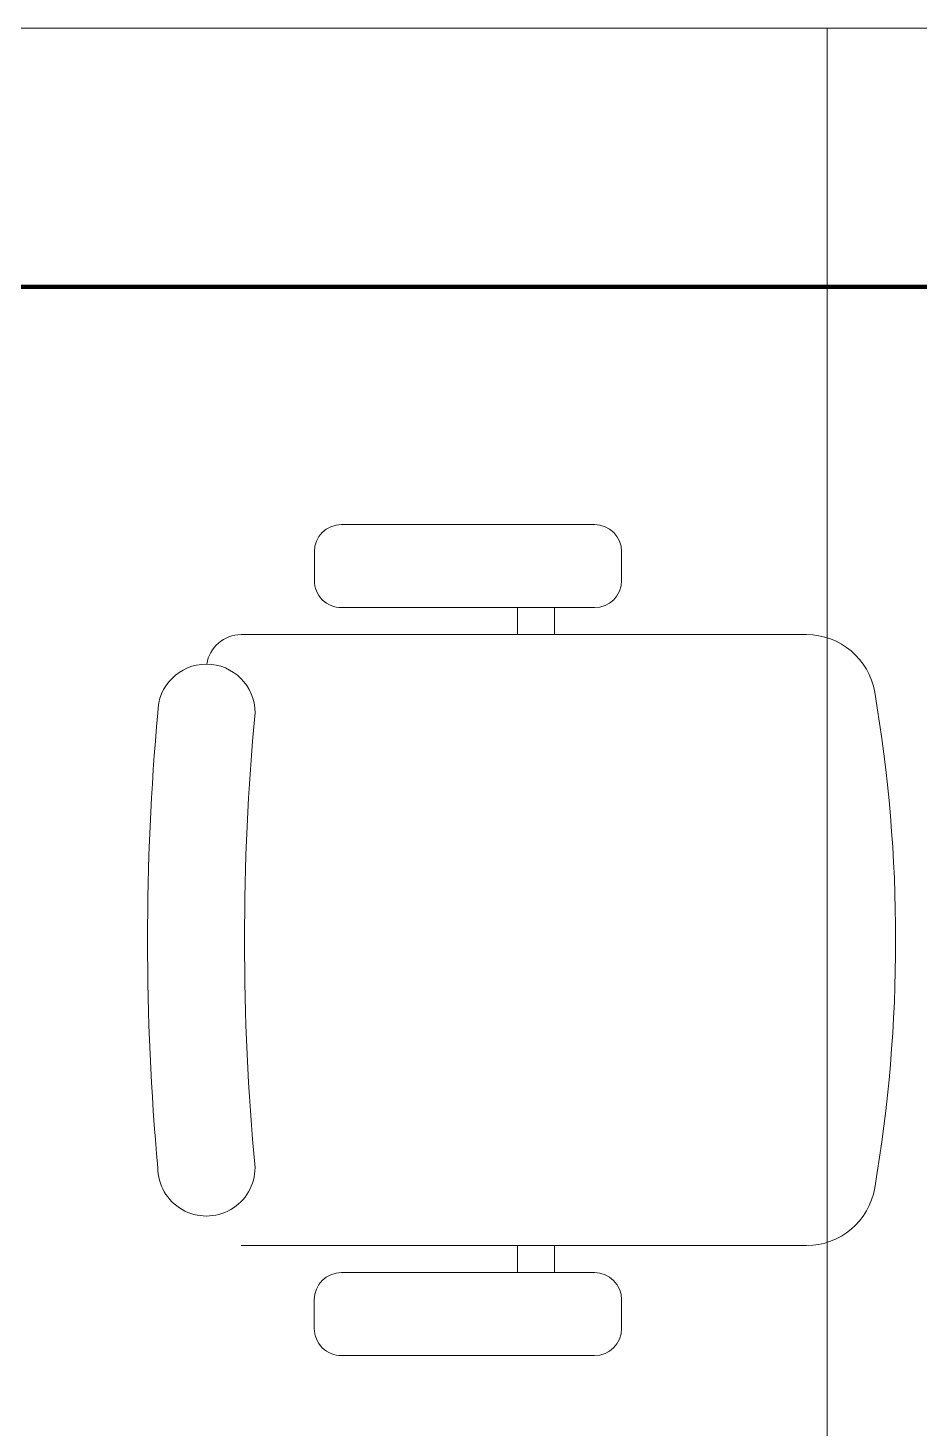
# Model space of a CAD drawing. Header units: metres. Extents: x 75097 to 220695, y -1557923 to -1361206.
# Drawn here: x 140454 to 141098, y -1428749 to -1427738 of the extents above; entities that cross this region are included whole.
import ezdxf

# ---------------------------------------------------------------- set-up
doc = ezdxf.new("R2010")
doc.units = ezdxf.units.M
doc.layers.get('0').update_dxf_attribs({"lineweight": 0})
for name, color, linetype, lineweight in [('A-100 - Copy$0$Medical Equipment and Furniture', 8, 'Continuous', 0), ('A-100 - Copy$0$NEW', 8, 'Continuous', 5), ('A-100 - Copy$0$Walls', 8, 'Continuous', 0)]:
    doc.layers.add(name, color=color, linetype=linetype, lineweight=lineweight)
doc.layers.add('E-POWR', color=7, linetype='Continuous', lineweight=9, true_color=0x4e7e3e)

# ---------------------------------------------------------------- blocks, each defined once
blk = doc.blocks.new('*X81')
for p, q in [((5, 3), (5, 3)), ((5, 3), (5, 3)), ((5, 3), (5, 3)), ((5, 3), (5, 3)), ((5, 3), (5, 3)), ((5, 3), (5, 3)), ((5, 3), (5, 3)), ((5, 3), (5, 3)), ((5, 3), (5, 3)), ((5, 3), (5, 3)), ((5, 3), (5, 3)), ((5, 3), (5, 3)), ((5, 3), (5, 3)), ((5, 3), (5, 3)), ((5, 3), (5, 3)), ((5, 3), (5, 3)), ((5, 3), (5, 3)), ((5, 3), (5, 3)), ((5, 3), (5, 3)), ((5, 3), (5, 3)), ((5, 3), (5, 3)), ((5, 3), (5, 3)), ((5, 3), (5, 3)), ((5, 3), (5, 3)), ((5, 3), (5, 3)), ((5, 3), (5, 3)), ((5, 3), (5, 3)), ((5, 3), (5, 3)), ((5, 3), (5, 3)), ((5, 3), (5, 3)), ((5, 3), (5, 3)), ((5, 3), (5, 3)), ((5, 3), (5, 3)), ((5, 3), (5, 3)), ((5, 3), (5, 3)), ((5, 3), (5, 3)), ((5, 3), (5, 3)), ((5, 3), (5, 3)), ((5, 3), (5, 3)), ((5, 3), (5, 3)), ((5, 3), (5, 3)), ((5, 3), (5, 3)), ((5, 3), (5, 3)), ((5, 3), (5, 3)), ((5, 3), (5, 3)), ((5, 3), (5, 3)), ((5, 3), (5, 3)), ((5, 3), (5, 3)), ((5, 3), (5, 3)), ((5, 3), (5, 3)), ((5, 3), (5, 3)), ((5, 3), (5, 3)), ((5, 3), (5, 3)), ((5, 3), (5, 3)), ((5, 3), (5, 3)), ((5, 3), (5, 3)), ((5, 3), (5, 3)), ((5, 3), (5, 3)), ((5, 3), (5, 3)), ((5, 3), (5, 3)), ((5, 3), (5, 3)), ((5, 3), (5, 3)), ((5, 3), (5, 3)), ((5, 3), (5, 3)), ((5, 3), (5, 3)), ((5, 3), (5, 3)), ((6, 3), (5, 3)), ((5, 3), (5, 3)), ((6, 3), (5, 3)), ((5, 3), (5, 3)), ((6, 3), (5, 3)), ((5, 3), (5, 3)), ((6, 3), (5, 3)), ((5, 3), (5, 3)), ((5, 3), (5, 3)), ((5, 3), (5, 3)), ((5, 3), (5, 3)), ((5, 3), (5, 3)), ((5, 3), (5, 3)), ((5, 3), (5, 3)), ((5, 3), (5, 3)), ((5, 3), (5, 3)), ((5, 3), (5, 3)), ((5, 3), (5, 3)), ((5, 3), (5, 3)), ((5, 3), (5, 3)), ((5, 3), (5, 3)), ((5, 3), (5, 3)), ((5, 3), (5, 3)), ((5, 3), (5, 3)), ((5, 3), (5, 3)), ((5, 3), (5, 3)), ((5, 3), (5, 3)), ((5, 3), (5, 3)), ((5, 3), (5, 3)), ((5, 3), (5, 3)), ((6, 3), (6, 3)), ((6, 3), (6, 3)), ((6, 3), (6, 3)), ((6, 3), (6, 3)), ((6, 3), (6, 3)), ((6, 3), (6, 3)), ((6, 3), (6, 3)), ((6, 3), (6, 3)), ((6, 3), (6, 3)), ((6, 3), (6, 3)), ((6, 3), (6, 3)), ((6, 3), (6, 3)), ((6, 3), (6, 3)), ((6, 3), (6, 3)), ((6, 3), (6, 3)), ((6, 3), (6, 3)), ((6, 3), (6, 3)), ((6, 3), (6, 3)), ((6, 3), (6, 3)), ((6, 3), (6, 3)), ((6, 3), (6, 3)), ((6, 3), (6, 3)), ((6, 3), (6, 3)), ((6, 3), (6, 3)), ((6, 3), (6, 3)), ((6, 3), (6, 3)), ((6, 3), (6, 3)), ((6, 3), (6, 3)), ((6, 3), (6, 3)), ((6, 3), (6, 3)), ((6, 3), (6, 3)), ((6, 3), (6, 3)), ((6, 3), (6, 3)), ((6, 3), (6, 3)), ((6, 3), (6, 3)), ((6, 3), (6, 3)), ((6, 3), (6, 3)), ((6, 3), (6, 3)), ((6, 3), (6, 3)), ((6, 3), (6, 3)), ((6, 3), (6, 3)), ((6, 3), (6, 3)), ((6, 3), (6, 3)), ((6, 3), (6, 3)), ((6, 3), (6, 3)), ((6, 3), (6, 3)), ((6, 3), (6, 3)), ((6, 3), (6, 3)), ((6, 3), (6, 3)), ((6, 3), (6, 3)), ((6, 3), (6, 3)), ((6, 3), (6, 3)), ((6, 3), (6, 3)), ((6, 3), (6, 3)), ((6, 3), (6, 3)), ((6, 3), (6, 3)), ((6, 3), (6, 3)), ((6, 3), (6, 3)), ((6, 3), (6, 3)), ((6, 3), (6, 3)), ((6, 3), (6, 3)), ((6, 3), (6, 3)), ((6, 3), (6, 3)), ((6, 3), (6, 3)), ((6, 3), (6, 3)), ((6, 3), (6, 3)), ((6, 3), (6, 3)), ((6, 3), (6, 3)), ((6, 3), (6, 3)), ((6, 3), (6, 3)), ((6, 3), (6, 3)), ((6, 3), (6, 3)), ((6, 3), (6, 3)), ((6, 3), (6, 3)), ((6, 3), (6, 3)), ((6, 3), (6, 3)), ((6, 3), (6, 3)), ((6, 3), (6, 3)), ((6, 3), (6, 3)), ((6, 3), (6, 3)), ((6, 3), (6, 3)), ((6, 3), (6, 3)), ((6, 3), (6, 3)), ((6, 3), (6, 3)), ((6, 3), (6, 3)), ((6, 3), (6, 3)), ((6, 3), (6, 3)), ((6, 3), (6, 3)), ((6, 3), (6, 3)), ((6, 3), (6, 3)), ((6, 3), (6, 3)), ((6, 3), (6, 3)), ((6, 3), (6, 3)), ((6, 3), (6, 3)), ((6, 3), (6, 3)), ((6, 3), (6, 3)), ((6, 3), (6, 3)), ((6, 3), (6, 3)), ((6, 3), (6, 3)), ((6, 3), (6, 3)), ((6, 3), (6, 3)), ((6, 3), (6, 3)), ((6, 3), (6, 3)), ((6, 3), (6, 3)), ((6, 3), (6, 3)), ((6, 3), (6, 3)), ((6, 3), (6, 3)), ((6, 3), (6, 3)), ((6, 3), (6, 3)), ((6, 3), (6, 3)), ((6, 3), (6, 3)), ((6, 3), (6, 3)), ((6, 3), (6, 3)), ((6, 3), (6, 3)), ((6, 3), (6, 3)), ((6, 3), (6, 3)), ((6, 3), (6, 3)), ((6, 3), (6, 3)), ((6, 3), (6, 3)), ((6, 3), (6, 3)), ((6, 3), (6, 3)), ((6, 3), (6, 3)), ((6, 3), (6, 3)), ((6, 3), (6, 3)), ((6, 3), (6, 3)), ((6, 3), (6, 3)), ((6, 3), (6, 3)), ((6, 3), (6, 3)), ((6, 3), (6, 3)), ((6, 3), (6, 3)), ((6, 3), (6, 3)), ((6, 3), (6, 3)), ((6, 3), (6, 3)), ((6, 3), (6, 3)), ((6, 3), (6, 3)), ((6, 3), (6, 3)), ((6, 3), (6, 3)), ((6, 3), (6, 3)), ((6, 3), (6, 3)), ((6, 3), (6, 3)), ((6, 3), (6, 3)), ((6, 3), (6, 3)), ((6, 3), (6, 3)), ((6, 3), (6, 3)), ((6, 3), (6, 3)), ((6, 3), (6, 3)), ((6, 3), (6, 3)), ((6, 3), (6, 3)), ((6, 3), (6, 3)), ((6, 3), (6, 3)), ((6, 3), (6, 3)), ((6, 3), (6, 3)), ((6, 3), (6, 3)), ((6, 3), (6, 3)), ((6, 3), (6, 3)), ((6, 3), (6, 3)), ((6, 3), (6, 3)), ((6, 3), (6, 3)), ((6, 3), (6, 3)), ((6, 3), (6, 3)), ((6, 3), (6, 3)), ((6, 3), (6, 3)), ((6, 3), (6, 3)), ((6, 3), (6, 3)), ((6, 3), (6, 3)), ((6, 3), (6, 3)), ((6, 3), (6, 3)), ((6, 3), (6, 3)), ((6, 3), (6, 3)), ((6, 3), (6, 3)), ((6, 3), (6, 3)), ((6, 3), (6, 3)), ((6, 3), (6, 3)), ((6, 3), (6, 3)), ((6, 3), (6, 3)), ((6, 3), (6, 3)), ((6, 3), (6, 3)), ((6, 3), (6, 3)), ((6, 3), (6, 3)), ((6, 3), (6, 3)), ((6, 3), (6, 3)), ((6, 3), (6, 3)), ((6, 3), (6, 3)), ((6, 3), (6, 3)), ((6, 3), (6, 3)), ((6, 3), (6, 3)), ((6, 3), (6, 3)), ((6, 3), (6, 3)), ((6, 3), (6, 3)), ((6, 3), (6, 3)), ((6, 3), (6, 3)), ((6, 3), (6, 3)), ((6, 3), (6, 3)), ((6, 3), (6, 3)), ((6, 3), (6, 3)), ((6, 3), (6, 3)), ((6, 3), (6, 3)), ((6, 3), (6, 3)), ((6, 3), (6, 3)), ((6, 3), (6, 3)), ((6, 3), (6, 3)), ((6, 3), (6, 3)), ((6, 3), (6, 3)), ((6, 3), (6, 3)), ((6, 3), (5, 3)), ((6, 3), (5, 3)), ((6, 3), (5, 3)), ((6, 3), (5, 3)), ((6, 3), (5, 3)), ((6, 3), (6, 3)), ((6, 3), (6, 3)), ((6, 3), (6, 3)), ((6, 3), (6, 3)), ((6, 3), (6, 3)), ((6, 3), (6, 3)), ((6, 3), (6, 3)), ((6, 3), (6, 3)), ((6, 3), (6, 3)), ((6, 3), (6, 3)), ((6, 3), (6, 3)), ((6, 3), (6, 3)), ((6, 3), (6, 3)), ((6, 3), (6, 3)), ((6, 3), (6, 3)), ((6, 3), (6, 3)), ((6, 3), (6, 3)), ((6, 3), (6, 3)), ((6, 3), (6, 3)), ((6, 3), (6, 3)), ((6, 3), (6, 3)), ((6, 3), (6, 3)), ((6, 3), (6, 3)), ((6, 3), (6, 3)), ((6, 3), (6, 3)), ((6, 3), (6, 3)), ((6, 3), (6, 3)), ((6, 3), (6, 3)), ((6, 3), (6, 3)), ((6, 3), (6, 3)), ((6, 3), (6, 3)), ((6, 3), (6, 3)), ((6, 3), (6, 3)), ((6, 3), (6, 3)), ((6, 3), (6, 3)), ((6, 3), (6, 3)), ((6, 3), (6, 3)), ((6, 3), (6, 3)), ((6, 3), (6, 3)), ((6, 3), (6, 3)), ((6, 3), (6, 3)), ((6, 3), (6, 3)), ((6, 3), (6, 3)), ((6, 3), (6, 3)), ((6, 3), (6, 3)), ((6, 3), (6, 3)), ((6, 3), (6, 3)), ((6, 3), (6, 3)), ((6, 3), (6, 3)), ((6, 3), (6, 3)), ((6, 3), (6, 3)), ((6, 3), (6, 3)), ((6, 3), (6, 3)), ((6, 3), (6, 3)), ((6, 3), (6, 3)), ((6, 3), (6, 3)), ((6, 3), (6, 3)), ((6, 3), (6, 3)), ((6, 3), (6, 3)), ((6, 3), (6, 3)), ((6, 3), (6, 3)), ((6, 3), (6, 3)), ((6, 3), (6, 3)), ((6, 3), (6, 3)), ((6, 3), (6, 3)), ((6, 3), (6, 3)), ((6, 3), (6, 3)), ((6, 3), (6, 3)), ((6, 3), (6, 3)), ((6, 3), (6, 3)), ((6, 3), (6, 3)), ((6, 3), (6, 3)), ((6, 3), (6, 3)), ((6, 3), (6, 3)), ((6, 3), (6, 3)), ((6, 3), (6, 3)), ((6, 3), (6, 3)), ((6, 3), (6, 3)), ((6, 3), (6, 3)), ((6, 3), (6, 3)), ((6, 3), (6, 3)), ((6, 3), (6, 3)), ((6, 3), (6, 3)), ((6, 3), (6, 3)), ((6, 3), (6, 3)), ((6, 3), (6, 3)), ((6, 3), (6, 3)), ((6, 3), (6, 3)), ((6, 3), (6, 3)), ((6, 3), (6, 3)), ((6, 3), (6, 3)), ((6, 3), (6, 3)), ((6, 3), (6, 3)), ((6, 3), (6, 3)), ((6, 3), (6, 3)), ((6, 3), (6, 3)), ((6, 3), (6, 3)), ((6, 3), (6, 3)), ((6, 3), (6, 3)), ((6, 3), (6, 3)), ((6, 3), (6, 3)), ((6, 3), (6, 3)), ((6, 3), (6, 3)), ((6, 3), (6, 3)), ((6, 3), (6, 3)), ((6, 3), (6, 3)), ((6, 3), (6, 3)), ((6, 3), (6, 3)), ((6, 3), (6, 3)), ((6, 3), (6, 3)), ((6, 3), (6, 3)), ((6, 3), (6, 3)), ((6, 3), (6, 3)), ((6, 3), (6, 3)), ((6, 3), (6, 3)), ((6, 3), (6, 3)), ((6, 3), (6, 3)), ((6, 3), (6, 3)), ((6, 3), (6, 3)), ((6, 3), (6, 3)), ((6, 3), (6, 3)), ((6, 3), (6, 3)), ((6, 3), (6, 3)), ((6, 3), (6, 3)), ((6, 3), (6, 3)), ((6, 3), (6, 3)), ((6, 3), (6, 3)), ((6, 3), (6, 3)), ((6, 3), (6, 3)), ((6, 3), (6, 3)), ((6, 3), (6, 3)), ((6, 3), (6, 3)), ((6, 3), (6, 3)), ((6, 3), (6, 3)), ((6, 3), (6, 3)), ((6, 3), (6, 3)), ((6, 3), (6, 3)), ((6, 3), (6, 3)), ((6, 3), (6, 3)), ((6, 3), (6, 3)), ((6, 3), (6, 3)), ((6, 3), (6, 3)), ((6, 3), (6, 3)), ((6, 3), (6, 3)), ((6, 3), (6, 3)), ((6, 3), (6, 3)), ((6, 3), (6, 3)), ((6, 3), (6, 3)), ((6, 3), (6, 3)), ((6, 3), (6, 3)), ((6, 3), (6, 3)), ((6, 3), (6, 3)), ((6, 3), (6, 3)), ((6, 3), (6, 3)), ((6, 3), (6, 3)), ((6, 3), (6, 3)), ((6, 3), (6, 3)), ((6, 3), (6, 3)), ((6, 3), (6, 3)), ((6, 3), (6, 3)), ((6, 3), (6, 3)), ((6, 3), (6, 3)), ((6, 3), (6, 3)), ((6, 3), (6, 3)), ((6, 3), (6, 3)), ((6, 3), (6, 3)), ((6, 3), (6, 3)), ((6, 3), (6, 3)), ((6, 3), (6, 3)), ((6, 3), (6, 3)), ((6, 3), (6, 3)), ((6, 3), (6, 3)), ((6, 3), (6, 3)), ((6, 3), (6, 3)), ((6, 3), (6, 3)), ((6, 3), (6, 3)), ((6, 3), (6, 3)), ((6, 3), (6, 3)), ((6, 3), (6, 3)), ((6, 3), (6, 3)), ((6, 3), (6, 3)), ((6, 3), (6, 3)), ((6, 3), (6, 3)), ((6, 3), (6, 3)), ((6, 3), (6, 3)), ((6, 3), (6, 3)), ((6, 3), (6, 3)), ((6, 3), (6, 3)), ((6, 3), (6, 3)), ((6, 3), (6, 3)), ((6, 3), (6, 3)), ((6, 3), (6, 3)), ((6, 3), (6, 3)), ((6, 3), (6, 3)), ((6, 3), (6, 3)), ((6, 3), (6, 3)), ((6, 3), (6, 3)), ((6, 3), (6, 3)), ((6, 3), (6, 3)), ((6, 3), (6, 3)), ((6, 3), (6, 3)), ((6, 3), (6, 3)), ((6, 3), (6, 3)), ((6, 3), (6, 3)), ((6, 3), (6, 3)), ((6, 3), (6, 3)), ((6, 3), (6, 3)), ((6, 3), (6, 3)), ((6, 3), (6, 3)), ((6, 3), (6, 3)), ((6, 3), (6, 3)), ((6, 3), (6, 3)), ((6, 3), (6, 3)), ((6, 3), (6, 3)), ((6, 3), (6, 3)), ((6, 3), (6, 3)), ((6, 3), (6, 3)), ((6, 3), (6, 3)), ((6, 3), (6, 3)), ((6, 3), (6, 3)), ((6, 3), (6, 3)), ((6, 3), (6, 3)), ((6, 3), (6, 3)), ((6, 3), (6, 3)), ((6, 3), (6, 3)), ((6, 3), (6, 3)), ((6, 3), (6, 3)), ((6, 3), (6, 3)), ((6, 3), (6, 3)), ((6, 3), (6, 3)), ((6, 3), (6, 3)), ((6, 3), (6, 3)), ((6, 3), (6, 3)), ((6, 3), (6, 3)), ((6, 3), (6, 3)), ((6, 3), (6, 3)), ((6, 3), (6, 3)), ((6, 3), (6, 3)), ((6, 3), (6, 3)), ((6, 3), (6, 3)), ((6, 3), (6, 3)), ((6, 3), (6, 3)), ((6, 3), (6, 3)), ((6, 3), (6, 3)), ((6, 3), (6, 3)), ((6, 3), (6, 3)), ((6, 3), (6, 3)), ((6, 3), (6, 3)), ((6, 3), (6, 3)), ((6, 3), (6, 3)), ((6, 3), (6, 3)), ((6, 3), (6, 3)), ((6, 3), (6, 3)), ((6, 3), (6, 3)), ((6, 3), (6, 3)), ((6, 3), (6, 3)), ((6, 3), (6, 3)), ((6, 3), (6, 3)), ((6, 3), (6, 3)), ((6, 3), (6, 3)), ((6, 3), (6, 3)), ((6, 3), (6, 3)), ((6, 3), (6, 3)), ((6, 3), (6, 3)), ((6, 3), (6, 3)), ((6, 3), (6, 3)), ((6, 3), (6, 3)), ((6, 3), (6, 3)), ((6, 3), (6, 3)), ((6, 3), (6, 3)), ((6, 3), (6, 3)), ((6, 3), (6, 3)), ((6, 3), (6, 3)), ((6, 3), (6, 3)), ((6, 3), (6, 3)), ((6, 3), (6, 3)), ((6, 3), (6, 3)), ((6, 3), (6, 3)), ((6, 3), (6, 3)), ((6, 3), (6, 3)), ((6, 3), (6, 3)), ((6, 3), (6, 3)), ((6, 3), (6, 3)), ((6, 3), (6, 3)), ((6, 3), (6, 3)), ((6, 3), (6, 3)), ((6, 3), (6, 3)), ((6, 3), (6, 3)), ((6, 3), (6, 3)), ((6, 3), (6, 3)), ((6, 3), (6, 3)), ((6, 3), (6, 3)), ((6, 3), (6, 3)), ((6, 3), (6, 3)), ((6, 3), (6, 3)), ((6, 3), (6, 3)), ((6, 3), (6, 3)), ((6, 3), (6, 3)), ((6, 3), (6, 3)), ((6, 3), (6, 3)), ((6, 3), (6, 3)), ((6, 3), (6, 3)), ((6, 3), (6, 3)), ((6, 3), (6, 3)), ((6, 3), (6, 3)), ((6, 3), (6, 3)), ((6, 3), (6, 3)), ((6, 3), (6, 3)), ((6, 3), (6, 3)), ((6, 3), (6, 3)), ((6, 3), (6, 3)), ((6, 3), (6, 3)), ((6, 3), (6, 3)), ((6, 3), (6, 3)), ((6, 3), (6, 3)), ((6, 3), (6, 3)), ((6, 3), (6, 3))]:
    blk.add_line(p, q)
blk = doc.blocks.new('*X82')
for p, q in [((13, 1), (13, 1)), ((13, 1), (13, 1)), ((13, 1), (13, 1)), ((13, 1), (13, 1)), ((13, 1), (13, 1)), ((13, 1), (13, 1)), ((13, 1), (13, 1)), ((13, 1), (13, 1)), ((13, 1), (13, 1)), ((13, 1), (13, 1)), ((13, 1), (13, 1)), ((13, 1), (13, 1)), ((13, 1), (13, 1)), ((13, 1), (13, 1)), ((13, 1), (13, 1)), ((13, 1), (14, 1)), ((13, 1), (14, 1)), ((13, 1), (14, 1)), ((13, 1), (13, 1)), ((13, 1), (13, 1)), ((13, 1), (13, 1)), ((13, 1), (13, 1)), ((13, 1), (13, 1)), ((13, 1), (13, 1)), ((13, 1), (13, 1)), ((13, 1), (13, 1)), ((13, 1), (13, 1)), ((13, 1), (13, 1)), ((13, 1), (13, 1)), ((13, 1), (13, 1)), ((13, 1), (13, 1)), ((13, 1), (13, 1)), ((13, 1), (13, 1)), ((13, 1), (13, 1)), ((13, 1), (13, 1)), ((13, 1), (13, 1)), ((13, 1), (13, 1)), ((13, 1), (13, 1)), ((13, 1), (13, 1)), ((13, 1), (13, 1)), ((13, 1), (13, 1)), ((13, 1), (13, 1)), ((13, 1), (13, 1)), ((13, 1), (13, 1)), ((13, 1), (13, 1)), ((13, 1), (13, 1)), ((13, 1), (13, 1)), ((13, 1), (13, 1)), ((13, 1), (13, 1)), ((13, 1), (13, 1)), ((13, 1), (13, 1)), ((13, 1), (13, 1)), ((13, 1), (13, 1)), ((13, 1), (13, 1)), ((13, 1), (13, 1)), ((13, 1), (13, 1)), ((13, 1), (13, 1)), ((13, 1), (13, 1)), ((13, 1), (13, 1)), ((13, 1), (13, 1)), ((13, 1), (13, 1)), ((13, 1), (13, 1)), ((13, 1), (13, 1)), ((13, 1), (13, 1)), ((13, 1), (13, 1)), ((13, 1), (13, 1)), ((13, 1), (13, 1)), ((13, 1), (13, 1)), ((13, 1), (13, 1)), ((13, 1), (13, 1)), ((13, 1), (13, 1)), ((13, 1), (13, 1)), ((13, 1), (13, 1)), ((13, 1), (13, 1)), ((13, 1), (13, 1)), ((13, 1), (13, 1)), ((13, 1), (13, 1)), ((13, 1), (13, 1)), ((13, 1), (13, 1)), ((13, 1), (13, 1)), ((13, 1), (13, 1)), ((13, 1), (13, 1)), ((13, 1), (13, 1)), ((13, 1), (13, 1)), ((13, 1), (13, 1)), ((13, 1), (13, 1)), ((13, 1), (13, 1)), ((13, 1), (13, 1)), ((13, 1), (13, 1)), ((13, 1), (13, 1)), ((13, 1), (13, 1)), ((13, 1), (13, 1)), ((13, 1), (13, 1)), ((13, 1), (13, 1)), ((13, 1), (13, 1)), ((13, 1), (13, 1)), ((13, 1), (13, 1)), ((13, 1), (13, 1)), ((13, 1), (13, 1)), ((13, 1), (13, 1)), ((13, 1), (13, 1)), ((13, 1), (13, 1)), ((13, 1), (13, 1)), ((13, 1), (13, 1)), ((13, 1), (13, 1)), ((13, 1), (13, 1)), ((13, 1), (13, 1)), ((13, 1), (13, 1)), ((13, 1), (13, 1)), ((13, 1), (13, 1)), ((13, 1), (13, 1)), ((13, 1), (13, 1)), ((13, 1), (13, 1)), ((13, 1), (13, 1)), ((13, 1), (13, 1)), ((13, 1), (13, 1)), ((13, 1), (13, 1)), ((13, 1), (13, 1)), ((13, 1), (13, 1)), ((13, 1), (13, 1)), ((13, 1), (13, 1)), ((13, 1), (13, 1)), ((13, 1), (13, 1)), ((13, 1), (14, 1)), ((13, 0), (13, 0)), ((13, 0), (13, 0)), ((13, 0), (13, 0)), ((13, 0), (13, 0)), ((13, 0), (13, 0)), ((13, 0), (13, 0)), ((13, 0), (13, 0)), ((13, 0), (13, 0)), ((13, 0), (13, 0)), ((13, 0), (13, 0)), ((13, 0), (13, 0)), ((13, 0), (13, 0)), ((13, 0), (13, 0)), ((13, 0), (13, 0)), ((13, 0), (13, 0)), ((13, 0), (13, 0)), ((13, 0), (13, 0)), ((13, 0), (13, 0)), ((13, 0), (13, 0)), ((13, 0), (13, 0)), ((13, 0), (13, 0)), ((13, 0), (13, 0)), ((13, 0), (13, 0)), ((13, 0), (13, 0)), ((13, 0), (13, 0)), ((13, 0), (13, 0)), ((13, 0), (13, 0)), ((13, 0), (13, 0)), ((13, 0), (13, 0)), ((13, 0), (13, 0)), ((13, 0), (13, 0)), ((13, 0), (13, 0)), ((13, 0), (13, 0)), ((13, 0), (13, 0)), ((13, 0), (13, 0)), ((13, 0), (13, 0)), ((13, 0), (13, 0)), ((13, 0), (13, 0)), ((13, 0), (13, 0)), ((13, 0), (13, 0)), ((13, 0), (13, 0)), ((13, 0), (13, 0)), ((13, 0), (13, 0)), ((13, 0), (13, 0)), ((13, 0), (13, 0)), ((13, 0), (13, 0)), ((13, 0), (13, 0)), ((13, 0), (13, 0)), ((13, 0), (14, 0)), ((13, 0), (14, 0)), ((13, 0), (13, 0)), ((13, 0), (14, 0)), ((14, 1), (14, 1)), ((14, 1), (14, 1)), ((14, 1), (14, 1)), ((14, 1), (14, 1)), ((14, 1), (14, 1)), ((14, 1), (14, 1)), ((14, 1), (14, 1)), ((14, 1), (14, 1)), ((14, 1), (14, 1)), ((14, 1), (14, 1)), ((14, 1), (14, 1)), ((14, 1), (14, 1)), ((14, 1), (14, 1)), ((14, 1), (14, 1)), ((14, 1), (14, 1)), ((14, 1), (14, 1)), ((14, 1), (14, 1)), ((14, 1), (14, 1)), ((14, 1), (14, 1)), ((14, 1), (14, 1)), ((14, 1), (14, 1)), ((14, 1), (14, 1)), ((14, 1), (14, 1)), ((14, 1), (14, 1)), ((14, 1), (14, 1)), ((14, 1), (14, 1)), ((14, 1), (14, 1)), ((14, 1), (14, 1)), ((14, 1), (14, 1)), ((14, 1), (14, 1)), ((14, 1), (14, 1)), ((14, 1), (14, 1)), ((14, 1), (14, 1)), ((14, 1), (14, 1)), ((14, 1), (14, 1)), ((14, 1), (14, 1)), ((14, 1), (14, 1)), ((14, 1), (14, 1)), ((14, 1), (14, 1)), ((14, 1), (14, 1)), ((14, 1), (14, 1)), ((14, 1), (14, 1)), ((14, 1), (14, 1)), ((14, 1), (14, 1)), ((14, 1), (14, 1)), ((14, 1), (14, 1)), ((14, 1), (14, 1)), ((14, 1), (14, 1)), ((14, 1), (14, 1)), ((14, 1), (14, 1)), ((14, 1), (14, 1)), ((14, 1), (14, 1)), ((14, 1), (14, 1)), ((14, 1), (14, 1)), ((14, 1), (14, 1)), ((14, 1), (14, 1)), ((14, 1), (14, 1)), ((14, 1), (14, 1)), ((14, 1), (14, 1)), ((14, 1), (14, 1)), ((14, 1), (14, 1)), ((14, 1), (14, 1)), ((14, 1), (14, 1)), ((14, 1), (14, 1)), ((14, 1), (14, 1)), ((14, 1), (14, 1)), ((14, 1), (14, 1)), ((14, 1), (14, 1)), ((14, 1), (14, 1)), ((14, 1), (14, 1)), ((14, 1), (14, 1)), ((14, 1), (14, 1)), ((14, 1), (14, 1)), ((14, 1), (14, 1)), ((14, 1), (14, 1)), ((14, 1), (14, 1)), ((14, 1), (14, 1)), ((14, 1), (14, 1)), ((14, 1), (14, 1)), ((14, 1), (14, 1)), ((14, 1), (14, 1)), ((14, 1), (14, 1)), ((14, 1), (14, 1)), ((14, 1), (14, 1)), ((14, 1), (14, 1)), ((14, 1), (14, 1)), ((14, 1), (14, 1)), ((14, 1), (14, 1)), ((14, 1), (14, 1)), ((14, 1), (14, 1)), ((14, 1), (14, 1)), ((14, 1), (14, 1)), ((14, 1), (14, 1)), ((14, 1), (14, 1)), ((14, 0), (14, 0)), ((14, 0), (14, 0)), ((14, 0), (14, 0)), ((14, 0), (14, 0)), ((14, 0), (14, 0)), ((14, 0), (14, 0)), ((14, 0), (14, 0)), ((14, 0), (14, 0)), ((14, 0), (14, 0)), ((14, 0), (14, 0)), ((14, 0), (14, 0)), ((14, 0), (14, 0)), ((14, 0), (14, 0)), ((14, 0), (14, 0)), ((14, 0), (14, 0)), ((14, 0), (14, 0)), ((14, 0), (14, 0)), ((14, 0), (14, 0)), ((14, 0), (14, 0)), ((14, 0), (14, 0)), ((14, 0), (14, 0)), ((14, 0), (14, 0)), ((14, 0), (14, 0)), ((14, 0), (14, 0)), ((14, 0), (14, 0)), ((14, 0), (14, 0)), ((14, 0), (14, 0)), ((14, 0), (14, 0)), ((14, 0), (14, 0)), ((14, 0), (14, 0)), ((14, 0), (14, 0)), ((14, 0), (14, 0)), ((14, 0), (14, 0)), ((14, 0), (14, 0)), ((14, 0), (14, 0)), ((14, 0), (14, 0)), ((14, 0), (14, 0)), ((14, 0), (14, 0)), ((14, 0), (14, 0)), ((14, 0), (14, 0)), ((14, 0), (14, 0)), ((14, 0), (14, 0)), ((14, 0), (14, 0)), ((14, 0), (14, 0)), ((14, 0), (14, 0)), ((14, 0), (14, 0)), ((14, 0), (14, 0)), ((14, 0), (14, 0)), ((13, 0), (13, 0)), ((13, 0), (14, 0)), ((13, 0), (13, 0)), ((13, 0), (14, 0)), ((13, 0), (13, 0)), ((13, 0), (14, 0)), ((13, 0), (13, 0)), ((13, 0), (13, 0)), ((13, 0), (13, 0)), ((13, 0), (13, 0)), ((13, 0), (14, 0)), ((13, 0), (13, 0)), ((13, 0), (14, 0)), ((13, 0), (13, 0)), ((13, 0), (14, 0)), ((13, 0), (13, 0)), ((13, 0), (14, 0)), ((13, 0), (13, 0)), ((13, 0), (14, 0)), ((13, 0), (13, 0)), ((13, 0), (14, 0)), ((13, 0), (13, 0)), ((13, 0), (14, 0)), ((13, 0), (13, 0)), ((13, 0), (13, 0)), ((13, 0), (13, 0)), ((13, 0), (14, 0)), ((13, 0), (13, 0)), ((13, 0), (14, 0)), ((13, 0), (13, 0)), ((13, 0), (14, 0)), ((13, 0), (13, 0)), ((13, 0), (14, 0)), ((13, 0), (13, 0)), ((13, 0), (13, 0)), ((13, 0), (13, 0)), ((13, 0), (13, 0)), ((13, 0), (13, 0)), ((13, 0), (13, 0)), ((13, 0), (13, 0)), ((13, 0), (13, 0)), ((13, 0), (13, 0)), ((13, 0), (13, 0)), ((13, 0), (13, 0)), ((13, 0), (13, 0)), ((13, 0), (13, 0)), ((13, 0), (13, 0)), ((13, 0), (13, 0)), ((13, 0), (13, 0)), ((13, 0), (13, 0)), ((13, 0), (13, 0)), ((13, 0), (13, 0)), ((13, 0), (13, 0)), ((13, 0), (13, 0)), ((13, 0), (13, 0)), ((13, 0), (13, 0)), ((13, 0), (13, 0)), ((13, 0), (13, 0)), ((13, 0), (13, 0)), ((13, 0), (13, 0)), ((13, 0), (13, 0)), ((13, 0), (13, 0)), ((13, 0), (13, 0)), ((13, 0), (13, 0)), ((13, -1), (13, -1)), ((13, -1), (13, -1)), ((13, -1), (13, -1)), ((13, -1), (13, -1)), ((13, -1), (13, -1)), ((13, -1), (14, -1)), ((13, -1), (13, -1)), ((14, 0), (14, 0)), ((14, 0), (14, 0)), ((14, 0), (14, 0)), ((14, 0), (14, 0)), ((14, 0), (14, 0)), ((14, 0), (14, 0)), ((14, 0), (14, 0)), ((14, 0), (14, 0)), ((14, 0), (14, 0)), ((14, 0), (14, 0)), ((14, 0), (14, 0)), ((14, 0), (14, 0)), ((14, 0), (14, 0)), ((14, 0), (14, 0)), ((14, 0), (14, 0)), ((13, 0), (14, 0)), ((14, 0), (14, 0)), ((14, 0), (14, 0)), ((14, 0), (14, 0)), ((14, 0), (14, 0)), ((14, 0), (14, 0)), ((14, 0), (14, 0)), ((14, 0), (14, 0)), ((14, 0), (14, 0)), ((14, 0), (14, 0)), ((14, 0), (14, 0)), ((14, 0), (14, 0)), ((14, 0), (14, 0)), ((14, 0), (14, 0)), ((14, 0), (14, 0)), ((14, 0), (14, 0)), ((14, 0), (14, 0)), ((14, 0), (14, 0)), ((14, 0), (14, 0)), ((14, 0), (14, 0)), ((14, 0), (14, 0)), ((14, 0), (14, 0)), ((14, 0), (14, 0)), ((14, 0), (14, 0)), ((14, 0), (14, 0)), ((14, 0), (14, 0)), ((14, 0), (14, 0)), ((14, 0), (14, 0)), ((14, 0), (14, 0)), ((14, 0), (14, 0)), ((14, 0), (14, 0)), ((14, 0), (14, 0)), ((14, 0), (14, 0)), ((14, 0), (14, 0)), ((14, 0), (14, 0)), ((14, -1), (14, -1)), ((14, -1), (14, -1)), ((14, -1), (14, -1)), ((14, -1), (14, -1)), ((14, -1), (14, -1))]:
    blk.add_line(p, q)
blk = doc.blocks.new('A-100 - Copy$0$GF21018-P')
for p, q in [((-0.2207, 0.4756), (-0.2207, 0.0675)), ((0.2205, 0.4756), (0.2205, 0.0675)), ((-0.2806, 0.3422), (-0.2598, 0.3422)), ((0.2596, 0.3422), (0.2804, 0.3422)), ((-0.3002, 0.3226), (-0.3002, 0.14)), ((-0.2402, 0.3226), (-0.2402, 0.14)), ((0.24, 0.3226), (0.24, 0.14)), ((0.3, 0.3226), (0.3, 0.14)), ((-0.2402, 0.2937), (-0.2207, 0.2937)), ((0.2205, 0.2937), (0.24, 0.2937)), ((-0.2402, 0.2671), (-0.2207, 0.2671)), ((0.2205, 0.2671), (0.24, 0.2671)), ((-0.2806, 0.1204), (-0.2598, 0.1204)), ((0.2596, 0.1204), (0.2804, 0.1204))]:
    blk.add_line(p, q)
for points in [[(0.24, 0.2937), (0.24, 0.2937), (0.24, 0.2937), (0.24, 0.2937), (0.24, 0.2937), (0.24, 0.2937), (0.24, 0.2937), (0.24, 0.2937), (0.24, 0.2937), (0.24, 0.2937), (0.24, 0.2937), (0.24, 0.2937), (0.24, 0.2937), (0.24, 0.2937), (0.24, 0.2937), (0.24, 0.2937), (0.24, 0.2937), (0.24, 0.2937), (0.24, 0.2937), (0.24, 0.2937), (0.24, 0.2937), (0.24, 0.2937), (0.24, 0.2937), (0.24, 0.2937), (0.24, 0.2937), (0.24, 0.2937), (0.24, 0.2937), (0.24, 0.2937), (0.24, 0.2937), (0.24, 0.2937), (0.24, 0.2937), (0.24, 0.2937), (0.24, 0.2937), (0.24, 0.2937), (0.24, 0.2937), (0.24, 0.2937), (0.24, 0.2937), (0.24, 0.2937), (0.24, 0.2937), (0.24, 0.2937), (0.24, 0.2937), (0.24, 0.2937), (0.24, 0.2937), (0.24, 0.2937), (0.24, 0.2937), (0.24, 0.2937), (0.24, 0.2937), (0.24, 0.2937), (0.24, 0.2937), (0.24, 0.2937), (0.24, 0.2937), (0.24, 0.2937), (0.24, 0.2937), (0.24, 0.2937), (0.24, 0.2937), (0.24, 0.2937), (0.24, 0.2937), (0.24, 0.2937), (0.24, 0.2937), (0.24, 0.2937), (0.24, 0.2937), (0.24, 0.2937), (0.24, 0.2937), (0.24, 0.2937), (0.24, 0.2937), (0.24, 0.2937), (0.24, 0.2937), (0.24, 0.2937), (0.24, 0.2937), (0.24, 0.2937), (0.24, 0.2937), (0.24, 0.2937), (0.24, 0.2937), (0.24, 0.2937), (0.24, 0.2937), (0.24, 0.2937), (0.24, 0.2937), (0.24, 0.2937), (0.24, 0.2937), (0.24, 0.2937), (0.24, 0.2937), (0.24, 0.2937), (0.24, 0.2937), (0.24, 0.2937), (0.24, 0.2937), (0.24, 0.2937), (0.24, 0.2937), (0.24, 0.2937), (0.24, 0.2937), (0.24, 0.2937), (0.24, 0.2937), (0.24, 0.2937), (0.24, 0.2937), (0.24, 0.2937), (0.24, 0.2937), (0.24, 0.2937), (0.24, 0.2937), (0.24, 0.2937), (0.24, 0.2937), (0.24, 0.2937), (0.24, 0.2937), (0.24, 0.2937), (0.24, 0.2937), (0.24, 0.2937), (0.24, 0.2937), (0.24, 0.2937), (0.24, 0.2937), (0.24, 0.2937), (0.24, 0.2937), (0.24, 0.2937), (0.24, 0.2937), (0.24, 0.2937), (0.24, 0.2937), (0.24, 0.2937), (0.24, 0.2937), (0.24, 0.2937), (0.24, 0.2937), (0.24, 0.2937), (0.24, 0.2937), (0.24, 0.2937), (0.24, 0.2937), (0.24, 0.2937), (0.24, 0.2937), (0.24, 0.2937), (0.24, 0.2937), (0.24, 0.2937), (0.24, 0.2937), (0.24, 0.2937), (0.24, 0.2937), (0.24, 0.2937), (0.24, 0.2937), (0.24, 0.2937), (0.24, 0.2937), (0.24, 0.2937), (0.24, 0.2937), (0.24, 0.2937), (0.24, 0.2937), (0.24, 0.2937), (0.24, 0.2937), (0.24, 0.2937), (0.24, 0.2937), (0.24, 0.2937), (0.24, 0.2937), (0.24, 0.2937), (0.24, 0.2937), (0.24, 0.2937), (0.24, 0.2937), (0.24, 0.2937), (0.24, 0.2937), (0.24, 0.2937), (0.24, 0.2937), (0.24, 0.2937), (0.24, 0.2937), (0.24, 0.2937), (0.24, 0.2937), (0.24, 0.2937), (0.24, 0.2937), (0.24, 0.2937), (0.24, 0.2937), (0.24, 0.2937), (0.24, 0.2937), (0.24, 0.2937), (0.24, 0.2937), (0.24, 0.2937), (0.24, 0.2937), (0.24, 0.2937), (0.24, 0.2937), (0.24, 0.2937), (0.24, 0.2937), (0.24, 0.2937), (0.24, 0.2937), (0.24, 0.2937), (0.24, 0.2937), (0.24, 0.2937), (0.24, 0.2937), (0.24, 0.2937), (0.24, 0.2937), (0.24, 0.2937), (0.24, 0.2937), (0.24, 0.2937), (0.24, 0.2937), (0.24, 0.2937), (0.24, 0.2937), (0.24, 0.2937), (0.24, 0.2937), (0.24, 0.2937), (0.24, 0.2937), (0.24, 0.2937), (0.24, 0.2937), (0.24, 0.2937), (0.24, 0.2937), (0.24, 0.2937), (0.24, 0.2937), (0.24, 0.2937), (0.24, 0.2937), (0.24, 0.2937), (0.24, 0.2937), (0.24, 0.2937), (0.24, 0.2937), (0.24, 0.2937), (0.24, 0.2937), (0.24, 0.2937), (0.24, 0.2937), (0.24, 0.2937), (0.24, 0.2937), (0.24, 0.2937), (0.24, 0.2937), (0.24, 0.2937), (0.24, 0.2937), (0.24, 0.2937), (0.24, 0.2937), (0.24, 0.2937), (0.24, 0.2937), (0.24, 0.2937), (0.24, 0.2937), (0.24, 0.2937), (0.24, 0.2937), (0.24, 0.2937), (0.24, 0.2937), (0.24, 0.2937), (0.24, 0.2937), (0.24, 0.2937), (0.24, 0.2937), (0.24, 0.2937), (0.24, 0.2937), (0.24, 0.2937), (0.24, 0.2937), (0.24, 0.2937), (0.24, 0.2937), (0.24, 0.2937), (0.24, 0.2937), (0.24, 0.2937), (0.24, 0.2937), (0.24, 0.2937), (0.24, 0.2937), (0.24, 0.2937), (0.24, 0.2937), (0.24, 0.2937), (0.24, 0.2937), (0.24, 0.2937), (0.24, 0.2937), (0.24, 0.2937), (0.24, 0.2937), (0.24, 0.2937), (0.24, 0.2937), (0.24, 0.2937), (0.24, 0.2937), (0.24, 0.2937), (0.24, 0.2937), (0.24, 0.2937), (0.24, 0.2937), (0.24, 0.2937), (0.24, 0.2937), (0.24, 0.2937), (0.24, 0.2937), (0.24, 0.2937), (0.24, 0.2937), (0.24, 0.2937), (0.24, 0.2937), (0.24, 0.2937), (0.24, 0.2937), (0.24, 0.2937), (0.24, 0.2937), (0.24, 0.2937), (0.24, 0.2937), (0.24, 0.2937), (0.24, 0.2937), (0.24, 0.2937), (0.24, 0.2937), (0.24, 0.2937), (0.24, 0.2937), (0.24, 0.2937), (0.24, 0.2937), (0.24, 0.2937), (0.24, 0.2937), (0.24, 0.2937), (0.24, 0.2937)], [(0.24, 0.2937), (0.24, 0.2937), (0.24, 0.2937), (0.24, 0.2937), (0.24, 0.2937), (0.24, 0.2937), (0.24, 0.2937), (0.24, 0.2937), (0.24, 0.2937), (0.24, 0.2937), (0.24, 0.2937), (0.24, 0.2937), (0.24, 0.2937), (0.24, 0.2937), (0.24, 0.2937), (0.24, 0.2937), (0.24, 0.2937), (0.24, 0.2937), (0.24, 0.2937), (0.24, 0.2937), (0.24, 0.2937), (0.24, 0.2937), (0.24, 0.2937), (0.24, 0.2937), (0.24, 0.2937), (0.24, 0.2937), (0.24, 0.2937), (0.24, 0.2937), (0.24, 0.2937), (0.24, 0.2937), (0.24, 0.2937), (0.24, 0.2937), (0.24, 0.2937), (0.24, 0.2937), (0.24, 0.2937), (0.24, 0.2937), (0.24, 0.2937), (0.24, 0.2937), (0.24, 0.2937), (0.24, 0.2937), (0.24, 0.2937), (0.24, 0.2937), (0.24, 0.2937), (0.24, 0.2937), (0.24, 0.2937), (0.24, 0.2937), (0.24, 0.2937), (0.24, 0.2937), (0.24, 0.2937), (0.24, 0.2937), (0.24, 0.2937), (0.24, 0.2937), (0.24, 0.2937), (0.24, 0.2937), (0.24, 0.2937), (0.24, 0.2937), (0.24, 0.2937), (0.24, 0.2937), (0.24, 0.2937), (0.24, 0.2937), (0.24, 0.2937), (0.24, 0.2937), (0.24, 0.2937), (0.24, 0.2937), (0.24, 0.2937), (0.24, 0.2937), (0.24, 0.2937), (0.24, 0.2937), (0.24, 0.2937), (0.24, 0.2937), (0.24, 0.2937), (0.24, 0.2937), (0.24, 0.2937), (0.24, 0.2937), (0.24, 0.2937), (0.24, 0.2937), (0.24, 0.2937), (0.24, 0.2937), (0.24, 0.2937), (0.24, 0.2937), (0.24, 0.2937), (0.24, 0.2937), (0.24, 0.2937), (0.24, 0.2937), (0.24, 0.2937), (0.24, 0.2937), (0.24, 0.2937), (0.24, 0.2937), (0.24, 0.2937), (0.24, 0.2937), (0.24, 0.2937), (0.24, 0.2937), (0.24, 0.2937), (0.24, 0.2937), (0.24, 0.2937), (0.24, 0.2937), (0.24, 0.2937), (0.24, 0.2937), (0.24, 0.2937), (0.24, 0.2937), (0.24, 0.2937), (0.24, 0.2937), (0.24, 0.2937), (0.24, 0.2937), (0.24, 0.2937), (0.24, 0.2937), (0.24, 0.2937), (0.24, 0.2937), (0.24, 0.2937), (0.24, 0.2937), (0.24, 0.2937), (0.24, 0.2937), (0.24, 0.2937), (0.24, 0.2937), (0.24, 0.2937), (0.24, 0.2937), (0.24, 0.2937), (0.24, 0.2937), (0.24, 0.2937), (0.24, 0.2937), (0.24, 0.2937), (0.24, 0.2937), (0.24, 0.2937), (0.24, 0.2937), (0.24, 0.2937), (0.24, 0.2937), (0.24, 0.2937), (0.24, 0.2937), (0.24, 0.2937), (0.24, 0.2937), (0.24, 0.2937), (0.24, 0.2937), (0.24, 0.2937), (0.24, 0.2937), (0.24, 0.2937), (0.24, 0.2937), (0.24, 0.2937), (0.24, 0.2937), (0.24, 0.2937), (0.24, 0.2937), (0.24, 0.2937), (0.24, 0.2937), (0.24, 0.2937), (0.24, 0.2937), (0.24, 0.2937), (0.24, 0.2937), (0.24, 0.2937), (0.24, 0.2937), (0.24, 0.2937), (0.24, 0.2937), (0.24, 0.2937), (0.24, 0.2937), (0.24, 0.2937), (0.24, 0.2937), (0.24, 0.2937), (0.24, 0.2937), (0.24, 0.2937), (0.24, 0.2937), (0.24, 0.2937), (0.24, 0.2937), (0.24, 0.2937), (0.24, 0.2937), (0.24, 0.2937), (0.24, 0.2937), (0.24, 0.2937), (0.24, 0.2937), (0.24, 0.2937), (0.24, 0.2937), (0.24, 0.2937), (0.24, 0.2937), (0.24, 0.2937), (0.24, 0.2937), (0.24, 0.2937), (0.24, 0.2937), (0.24, 0.2937), (0.24, 0.2937), (0.24, 0.2937), (0.24, 0.2937), (0.24, 0.2937), (0.24, 0.2937), (0.24, 0.2937), (0.24, 0.2937), (0.24, 0.2937), (0.24, 0.2937), (0.24, 0.2937), (0.24, 0.2937), (0.24, 0.2937), (0.24, 0.2937), (0.24, 0.2937), (0.24, 0.2937), (0.24, 0.2937), (0.24, 0.2937), (0.24, 0.2937), (0.24, 0.2937), (0.24, 0.2937), (0.24, 0.2937), (0.24, 0.2937), (0.24, 0.2937), (0.24, 0.2937), (0.24, 0.2937), (0.24, 0.2937), (0.24, 0.2937), (0.24, 0.2937), (0.24, 0.2937), (0.24, 0.2937), (0.24, 0.2937), (0.24, 0.2937), (0.24, 0.2937), (0.24, 0.2937), (0.24, 0.2937), (0.24, 0.2937), (0.24, 0.2937), (0.24, 0.2937), (0.24, 0.2937), (0.24, 0.2937), (0.24, 0.2937), (0.24, 0.2937), (0.24, 0.2937), (0.24, 0.2937)], [(0.24, 0.2937), (0.24, 0.2937), (0.24, 0.2937), (0.24, 0.2937), (0.24, 0.2937), (0.24, 0.2937), (0.24, 0.2937), (0.24, 0.2937), (0.24, 0.2937), (0.24, 0.2937), (0.24, 0.2937), (0.24, 0.2937), (0.24, 0.2937), (0.24, 0.2937), (0.24, 0.2937), (0.24, 0.2937), (0.24, 0.2937), (0.24, 0.2937), (0.24, 0.2937), (0.24, 0.2937), (0.24, 0.2937), (0.24, 0.2937), (0.24, 0.2937), (0.24, 0.2937), (0.24, 0.2937), (0.24, 0.2937), (0.24, 0.2937), (0.24, 0.2937), (0.24, 0.2937), (0.24, 0.2937), (0.24, 0.2937), (0.24, 0.2937), (0.24, 0.2937), (0.24, 0.2937), (0.24, 0.2937), (0.24, 0.2937), (0.24, 0.2937), (0.24, 0.2937), (0.24, 0.2937), (0.24, 0.2937), (0.24, 0.2937), (0.24, 0.2937), (0.24, 0.2937), (0.24, 0.2937), (0.24, 0.2937), (0.24, 0.2937), (0.24, 0.2937), (0.24, 0.2937), (0.24, 0.2937), (0.24, 0.2937), (0.24, 0.2937), (0.24, 0.2937), (0.24, 0.2937), (0.24, 0.2937), (0.24, 0.2937), (0.24, 0.2937), (0.24, 0.2937), (0.24, 0.2937), (0.24, 0.2937), (0.24, 0.2937), (0.24, 0.2937), (0.24, 0.2937), (0.24, 0.2937), (0.24, 0.2937), (0.24, 0.2937), (0.24, 0.2937), (0.24, 0.2937), (0.24, 0.2937), (0.24, 0.2937), (0.24, 0.2937), (0.24, 0.2937), (0.24, 0.2937), (0.24, 0.2937), (0.24, 0.2937), (0.24, 0.2937), (0.24, 0.2937), (0.24, 0.2937), (0.24, 0.2937), (0.24, 0.2937), (0.24, 0.2937), (0.24, 0.2937), (0.24, 0.2937), (0.24, 0.2937), (0.24, 0.2937), (0.24, 0.2937), (0.24, 0.2937), (0.24, 0.2937), (0.24, 0.2937), (0.24, 0.2937), (0.24, 0.2937), (0.24, 0.2937), (0.24, 0.2937), (0.24, 0.2937), (0.24, 0.2937), (0.24, 0.2937), (0.24, 0.2937), (0.24, 0.2937), (0.24, 0.2937), (0.24, 0.2937), (0.24, 0.2937), (0.24, 0.2937), (0.24, 0.2937), (0.24, 0.2937), (0.24, 0.2937), (0.24, 0.2937), (0.24, 0.2937), (0.24, 0.2937), (0.24, 0.2937), (0.24, 0.2937), (0.24, 0.2937), (0.24, 0.2937), (0.24, 0.2937), (0.24, 0.2937), (0.24, 0.2937), (0.24, 0.2937), (0.24, 0.2937), (0.24, 0.2937), (0.24, 0.2937), (0.24, 0.2937), (0.24, 0.2937), (0.24, 0.2937), (0.24, 0.2937), (0.24, 0.2937), (0.24, 0.2937), (0.24, 0.2937), (0.24, 0.2937), (0.24, 0.2937), (0.24, 0.2937), (0.24, 0.2937), (0.24, 0.2937), (0.24, 0.2937), (0.24, 0.2937), (0.24, 0.2937), (0.24, 0.2937), (0.24, 0.2937), (0.24, 0.2937), (0.24, 0.2937), (0.24, 0.2937), (0.24, 0.2937), (0.24, 0.2937), (0.24, 0.2937), (0.24, 0.2937), (0.24, 0.2937), (0.24, 0.2937), (0.24, 0.2937), (0.24, 0.2937), (0.24, 0.2937), (0.24, 0.2937), (0.24, 0.2937), (0.24, 0.2937), (0.24, 0.2937), (0.24, 0.2937), (0.24, 0.2937), (0.24, 0.2937), (0.24, 0.2937), (0.24, 0.2937), (0.24, 0.2937), (0.24, 0.2937), (0.24, 0.2937), (0.24, 0.2937), (0.24, 0.2937), (0.24, 0.2937), (0.24, 0.2937), (0.24, 0.2937), (0.24, 0.2937), (0.24, 0.2937), (0.24, 0.2937), (0.24, 0.2937), (0.24, 0.2937), (0.24, 0.2937), (0.24, 0.2937), (0.24, 0.2937), (0.24, 0.2937), (0.24, 0.2937), (0.24, 0.2937), (0.24, 0.2937), (0.24, 0.2937), (0.24, 0.2937), (0.24, 0.2937), (0.24, 0.2937), (0.24, 0.2937), (0.24, 0.2937), (0.24, 0.2937), (0.24, 0.2937), (0.24, 0.2937), (0.24, 0.2937), (0.24, 0.2937), (0.24, 0.2937), (0.24, 0.2937), (0.24, 0.2937), (0.24, 0.2937), (0.24, 0.2937), (0.24, 0.2937), (0.24, 0.2937), (0.24, 0.2937), (0.24, 0.2937), (0.24, 0.2937), (0.24, 0.2937), (0.24, 0.2937), (0.24, 0.2937), (0.24, 0.2937), (0.24, 0.2937), (0.24, 0.2937), (0.24, 0.2937), (0.24, 0.2937), (0.24, 0.2937), (0.24, 0.2937), (0.24, 0.2937), (0.24, 0.2937), (0.24, 0.2937), (0.24, 0.2937), (0.24, 0.2937), (0.24, 0.2937), (0.24, 0.2937)]]:
    blk.add_lwpolyline(points, close=True)
for centre, radius, start, end in [((-0.0001, -0.5295), 1.0695, 80.3671, 99.6329), ((-0.1707, 0.4756), 0.05, 99.6329, 180), ((0.1705, 0.4756), 0.05, 0, 80.3671), ((-0.2806, 0.3226), 0.0196, 90, 180), ((-0.2598, 0.3226), 0.0196, 360, 90), ((0.2596, 0.3226), 0.0196, 90, 180), ((0.2804, 0.3226), 0.0196, 0, 90), ((-0.2806, 0.14), 0.0196, 180, 270), ((-0.2598, 0.14), 0.0196, 270, 360), ((0.2596, 0.14), 0.0196, 180, 270), ((0.2804, 0.14), 0.0196, 270, 0), ((-0.1643, 0.0425), 0.0351, 90, 270), ((0, 1.8467), 1.7767, 264.6946, 275.3053), ((0.1641, 0.0425), 0.0351, 270, 90), ((-0.1957, 0.0675), 0.025, 180, 261.4721), ((0, 1.8314), 1.8314, 264.8532, 275.147)]:
    blk.add_arc(centre, radius, start, end)
at = {"layer": 'A-100 - Copy$0$NEW'}
for points in [[(0.24, 0.2937), (0.24, 0.2937), (0.24, 0.2937), (0.24, 0.2937), (0.24, 0.2937), (0.24, 0.2937), (0.24, 0.2937), (0.24, 0.2937)], [(0.24, 0.2937), (0.24, 0.2937), (0.24, 0.2937), (0.24, 0.2937), (0.24, 0.2937), (0.24, 0.2937), (0.24, 0.2937)], [(0.24, 0.2937), (0.24, 0.2937), (0.24, 0.2937), (0.24, 0.2937), (0.24, 0.2937), (0.24, 0.2937), (0.24, 0.2937), (0.24, 0.2937), (0.24, 0.2937)], [(0.24, 0.2937), (0.24, 0.2937), (0.24, 0.2937), (0.24, 0.2937), (0.24, 0.2937), (0.24, 0.2937), (0.24, 0.2937), (0.24, 0.2937), (0.24, 0.2937), (0.24, 0.2937)], [(0.24, 0.2937), (0.24, 0.2937), (0.24, 0.2937), (0.24, 0.2937), (0.24, 0.2937), (0.24, 0.2937), (0.24, 0.2937), (0.24, 0.2937), (0.24, 0.2937), (0.24, 0.2937), (0.24, 0.2937), (0.24, 0.2937), (0.24, 0.2937), (0.24, 0.2937), (0.24, 0.2937)], [(0.24, 0.2937), (0.24, 0.2937), (0.24, 0.2937), (0.24, 0.2937), (0.24, 0.2937), (0.24, 0.2937), (0.24, 0.2937), (0.24, 0.2937), (0.24, 0.2937), (0.24, 0.2937)], [(0.24, 0.2937), (0.24, 0.2937), (0.24, 0.2937), (0.24, 0.2937), (0.24, 0.2937), (0.24, 0.2937), (0.24, 0.2937), (0.24, 0.2937), (0.24, 0.2937), (0.24, 0.2937)], [(0.24, 0.2937), (0.24, 0.2937), (0.24, 0.2937), (0.24, 0.2937), (0.24, 0.2937), (0.24, 0.2937), (0.24, 0.2937), (0.24, 0.2937), (0.24, 0.2937), (0.24, 0.2937)], [(0.24, 0.2937), (0.24, 0.2937), (0.24, 0.2937), (0.24, 0.2937), (0.24, 0.2937), (0.24, 0.2937), (0.24, 0.2937), (0.24, 0.2937), (0.24, 0.2937), (0.24, 0.2937), (0.24, 0.2937), (0.24, 0.2937), (0.24, 0.2937), (0.24, 0.2937), (0.24, 0.2937), (0.24, 0.2937), (0.24, 0.2937), (0.24, 0.2937)], [(0.24, 0.2937), (0.24, 0.2937), (0.24, 0.2937), (0.24, 0.2937), (0.24, 0.2937), (0.24, 0.2937), (0.24, 0.2937), (0.24, 0.2937), (0.24, 0.2937), (0.24, 0.2937), (0.24, 0.2937), (0.24, 0.2937)], [(0.24, 0.2937), (0.24, 0.2937), (0.24, 0.2937), (0.24, 0.2937), (0.24, 0.2937), (0.24, 0.2937), (0.24, 0.2937)], [(0.24, 0.2937), (0.24, 0.2937), (0.24, 0.2937), (0.24, 0.2937), (0.24, 0.2937), (0.24, 0.2937), (0.24, 0.2937), (0.24, 0.2937), (0.24, 0.2937), (0.24, 0.2937), (0.24, 0.2937), (0.24, 0.2937), (0.24, 0.2937), (0.24, 0.2937), (0.24, 0.2937), (0.24, 0.2937), (0.24, 0.2937), (0.24, 0.2937), (0.24, 0.2937), (0.24, 0.2937), (0.24, 0.2937), (0.24, 0.2937), (0.24, 0.2937), (0.24, 0.2937), (0.24, 0.2937), (0.24, 0.2937), (0.24, 0.2937), (0.24, 0.2937), (0.24, 0.2937), (0.24, 0.2937), (0.24, 0.2937), (0.24, 0.2937), (0.24, 0.2937), (0.24, 0.2937), (0.24, 0.2937), (0.24, 0.2937), (0.24, 0.2937), (0.24, 0.2937), (0.24, 0.2937), (0.24, 0.2937), (0.24, 0.2937), (0.24, 0.2937), (0.24, 0.2937), (0.24, 0.2937), (0.24, 0.2937), (0.24, 0.2937), (0.24, 0.2937), (0.24, 0.2937), (0.24, 0.2937), (0.24, 0.2937), (0.24, 0.2937), (0.24, 0.2937), (0.24, 0.2937), (0.24, 0.2937), (0.24, 0.2937), (0.24, 0.2937), (0.24, 0.2937), (0.24, 0.2937), (0.24, 0.2937), (0.24, 0.2937), (0.24, 0.2937), (0.24, 0.2937), (0.24, 0.2937), (0.24, 0.2937), (0.24, 0.2937), (0.24, 0.2937), (0.24, 0.2937), (0.24, 0.2937), (0.24, 0.2937), (0.24, 0.2937), (0.24, 0.2937), (0.24, 0.2937), (0.24, 0.2937), (0.24, 0.2937), (0.24, 0.2937), (0.24, 0.2937), (0.24, 0.2937), (0.24, 0.2937), (0.24, 0.2937), (0.24, 0.2937), (0.24, 0.2937), (0.24, 0.2937), (0.24, 0.2937), (0.24, 0.2937), (0.24, 0.2937), (0.24, 0.2937), (0.24, 0.2937), (0.24, 0.2937), (0.24, 0.2937), (0.24, 0.2937), (0.24, 0.2937), (0.24, 0.2937), (0.24, 0.2937), (0.24, 0.2937), (0.24, 0.2937), (0.24, 0.2937), (0.24, 0.2937), (0.24, 0.2937), (0.24, 0.2937), (0.24, 0.2937), (0.24, 0.2937), (0.24, 0.2937), (0.24, 0.2937), (0.24, 0.2937), (0.24, 0.2937), (0.24, 0.2937), (0.24, 0.2937), (0.24, 0.2937), (0.24, 0.2937), (0.24, 0.2937), (0.24, 0.2937)], [(0.24, 0.2937), (0.24, 0.2937), (0.24, 0.2937), (0.24, 0.2937), (0.24, 0.2937), (0.24, 0.2937), (0.24, 0.2937), (0.24, 0.2937), (0.24, 0.2937), (0.24, 0.2937), (0.24, 0.2937), (0.24, 0.2937), (0.24, 0.2937), (0.24, 0.2937), (0.24, 0.2937), (0.24, 0.2937), (0.24, 0.2937)], [(0.24, 0.2937), (0.24, 0.2937), (0.24, 0.2937), (0.24, 0.2937), (0.24, 0.2937), (0.24, 0.2937), (0.24, 0.2937), (0.24, 0.2937), (0.24, 0.2937), (0.24, 0.2937), (0.24, 0.2937), (0.24, 0.2937), (0.24, 0.2937), (0.24, 0.2937), (0.24, 0.2937), (0.24, 0.2937), (0.24, 0.2937), (0.24, 0.2937), (0.24, 0.2937), (0.24, 0.2937), (0.24, 0.2937), (0.24, 0.2937), (0.24, 0.2937), (0.24, 0.2937), (0.24, 0.2937), (0.24, 0.2937), (0.24, 0.2937), (0.24, 0.2937), (0.24, 0.2937), (0.24, 0.2937), (0.24, 0.2937), (0.24, 0.2937), (0.24, 0.2937), (0.24, 0.2937), (0.24, 0.2937), (0.24, 0.2937), (0.24, 0.2937), (0.24, 0.2937), (0.24, 0.2937), (0.24, 0.2937), (0.24, 0.2937), (0.24, 0.2937), (0.24, 0.2937), (0.24, 0.2937), (0.24, 0.2937), (0.24, 0.2937), (0.24, 0.2937), (0.24, 0.2937), (0.24, 0.2937), (0.24, 0.2937), (0.24, 0.2937), (0.24, 0.2937), (0.24, 0.2937), (0.24, 0.2937), (0.24, 0.2937), (0.24, 0.2937), (0.24, 0.2937), (0.24, 0.2937), (0.24, 0.2937), (0.24, 0.2937), (0.24, 0.2937), (0.24, 0.2937), (0.24, 0.2937), (0.24, 0.2937), (0.24, 0.2937), (0.24, 0.2937), (0.24, 0.2937), (0.24, 0.2937), (0.24, 0.2937), (0.24, 0.2937), (0.24, 0.2937), (0.24, 0.2937), (0.24, 0.2937), (0.24, 0.2937), (0.24, 0.2937), (0.24, 0.2937), (0.24, 0.2937), (0.24, 0.2937), (0.24, 0.2937), (0.24, 0.2937), (0.24, 0.2937), (0.24, 0.2937), (0.24, 0.2937), (0.24, 0.2937), (0.24, 0.2937), (0.24, 0.2937), (0.24, 0.2937), (0.24, 0.2937), (0.24, 0.2937)], [(0.24, 0.2937), (0.24, 0.2937), (0.24, 0.2937), (0.24, 0.2937), (0.24, 0.2937), (0.24, 0.2937), (0.24, 0.2937), (0.24, 0.2937), (0.24, 0.2937), (0.24, 0.2937), (0.24, 0.2937), (0.24, 0.2937), (0.24, 0.2937), (0.24, 0.2937), (0.24, 0.2937), (0.24, 0.2937), (0.24, 0.2937), (0.24, 0.2937), (0.24, 0.2937), (0.24, 0.2937), (0.24, 0.2937), (0.24, 0.2937), (0.24, 0.2937), (0.24, 0.2937), (0.24, 0.2937), (0.24, 0.2937), (0.24, 0.2937), (0.24, 0.2937), (0.24, 0.2937), (0.24, 0.2937), (0.24, 0.2937), (0.24, 0.2937), (0.24, 0.2937), (0.24, 0.2937), (0.24, 0.2937), (0.24, 0.2937), (0.24, 0.2937), (0.24, 0.2937), (0.24, 0.2937), (0.24, 0.2937), (0.24, 0.2937), (0.24, 0.2937), (0.24, 0.2937), (0.24, 0.2937), (0.24, 0.2937), (0.24, 0.2937), (0.24, 0.2937), (0.24, 0.2937), (0.24, 0.2937), (0.24, 0.2937), (0.24, 0.2937), (0.24, 0.2937), (0.24, 0.2937), (0.24, 0.2937)]]:
    blk.add_lwpolyline(points, dxfattribs=at)
for name, xscale, yscale, zscale in [('*X81', 8.59375e-11, 8.59375e-11, 8.59375e-11), ('*X82', 5.5e-11, 5.5e-11, 5.5e-11)]:
    blk.add_blockref(name, (0.24, 0.2937), dxfattribs=dict(xscale=xscale, yscale=yscale, zscale=zscale))
blk = doc.blocks.new('A-100 - Copy')
at = {"layer": 'A-100 - Copy$0$Medical Equipment and Furniture', "elevation": 0}
blk.add_lwpolyline([(141031.2, -1427737.7), (141631.2, -1427737.7), (141631.2, -1429342.7), (141031.2, -1429342.7)], close=True, dxfattribs=at)
at = {"layer": 'A-100 - Copy$0$Walls'}
blk.add_line((141631.2, -1427737.7, 0), (140021.2, -1427737.7, 0), dxfattribs=at)
at = {"layer": 'A-100 - Copy$0$Medical Equipment and Furniture', "extrusion": (-7.77426e-06, -8.17011e-07, 1), "xscale": 1000.000000000007, "yscale": 1000.000000000007, "zscale": 1000.000000000007, "rotation": 269.9985892353254}
blk.add_blockref('A-100 - Copy$0$GF21018-P', (140540.6, -1428396.5, 0.1), dxfattribs=at)

msp = doc.modelspace()

# ---------------------------------------------------------------- linework, layer by layer
at = {"layer": 'E-POWR', "const_width": 3, "elevation": 0}
msp.add_lwpolyline([(137388, -1431035.8), (137772.7, -1431035.8), (138901.2, -1429907.3), (138901.2, -1427924.6), (141446.6, -1427924.6), (141446.6, -1429233.6), (143248.9, -1431035.8), (143714.5, -1431035.8)], dxfattribs=at)

# ---------------------------------------------------------------- next in the draw order: block references
msp.add_blockref('A-100 - Copy', (0, 0))

doc.saveas('drawing.dxf')
